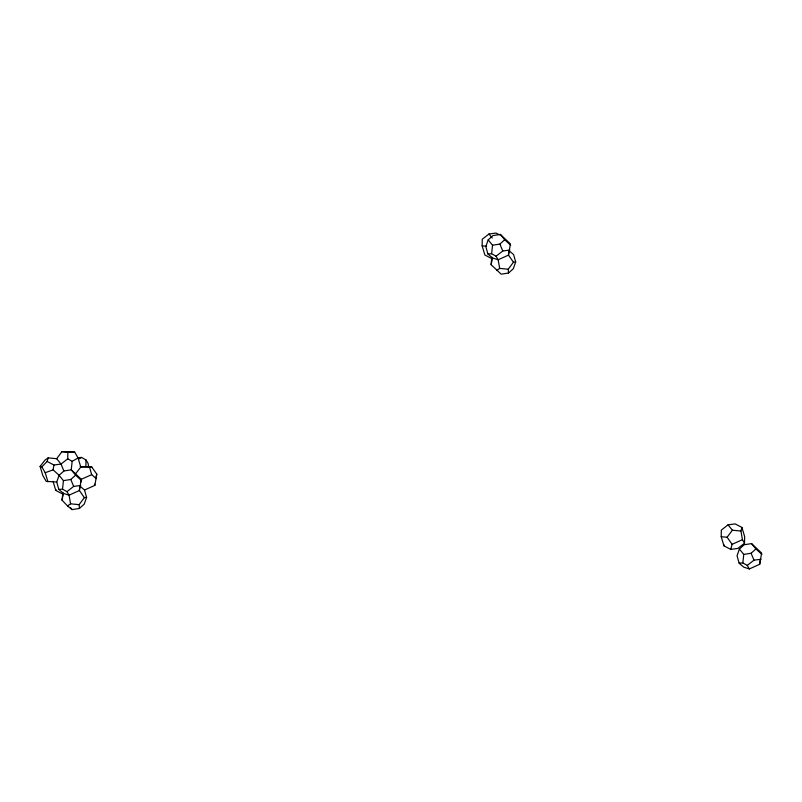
<?xml version="1.0" encoding="UTF-8"?>
<svg xmlns="http://www.w3.org/2000/svg" width="802" height="802" viewBox="0 0 802 802"><rect width="100%" height="100%" fill="white"/><g stroke="black" fill="none" stroke-linecap="round" stroke-linejoin="round"><path stroke-width="1.2" d="M40.1 466.413L41.854 466.874L47.138 461.471L53.934 465.01L61.022 464.057L67.739 458.814L67.839 452.178L61.944 451.676L56.671 458.704L48.14 457.872L45.092 460.007L40.1 466.413L42.817 475.536L46.175 481.35L56.731 482.022L59.087 475.285L63.889 470.985L71.248 469.832L81.313 479.305L79.388 490.533L84.37 497.631L86.596 497.4L84.511 490.022L79.879 486.032L79.388 490.533L69.042 495.185L63.448 493.4L58.807 489.41L56.731 482.022M84.511 490.022L94.857 485.38L96.791 474.152L91.799 467.055L85.904 466.563L86.004 459.927L81.583 457.431L77.864 457.671M515.686 261.983L513.47 262.204L508.488 255.116L508.969 250.605L513.611 254.605L515.686 261.983L513.33 268.72L508.528 273.021L501.17 274.174L491.105 264.7L491.666 258.545L484.869 255.006L482.152 245.883L482.243 239.247L488.969 234.004L496.047 233.061L499.445 234.826M721.219 536.728L721.319 530.092L728.036 524.849L735.113 523.896L741.92 527.435L744.637 536.558L744.537 543.195L737.82 548.438L730.742 549.39L723.935 545.851L721.219 536.728L727.113 537.23L732.106 544.317L730.742 549.39M62.907 492.699L62.005 500.127L67.528 505.962L70.576 503.816L69.042 495.185L66.947 491.656L62.526 489.16L63.438 480.639L59.087 475.285L53.102 469.862L53.934 465.01M61.944 451.676L74.716 452.127L78.065 457.952L72.16 461.31L71.248 469.832L75.599 475.185L81.583 480.609M496.628 270.535L499.676 268.399L498.142 259.758L496.047 256.239L491.626 253.743L492.538 245.222L488.187 239.868L492.989 235.567L500.348 234.415L510.413 243.888L508.488 255.116L498.142 259.758L492.548 257.983L487.907 253.983L485.832 246.605L488.187 239.868M749.359 568.939L747.263 565.42L742.842 562.924L743.755 554.403L739.404 549.049L744.206 544.748L751.564 543.596L761.629 553.069L759.705 564.297L749.359 568.939L743.765 567.164L739.123 563.174L737.048 555.786L739.404 549.049M759.705 564.297L760.196 559.796M62.005 500.127L63.448 493.4M80.591 482.664L81.313 479.305L91.669 474.664L96.3 478.654M491.105 264.7L492.548 257.983M95.969 477.19L96.791 474.152M491.666 258.545L492.007 257.282M47.138 461.471L48.14 457.872M62.566 493.962L55.769 490.423L56.02 489.531M723.935 545.851L724.186 544.949M744.537 543.195L742.452 539.676L740.918 531.034L741.92 527.435M86.596 497.4L84.23 504.147L79.428 508.438L72.07 509.601L67.528 505.962M79.428 508.438L79.107 504.658L84.37 497.631M508.528 273.021L508.207 269.231L513.47 262.204M727.113 537.23L732.386 530.192L740.918 531.034M75.789 473.471L80.781 467.075L91.799 467.055M63.438 480.639L70.797 479.486L75.599 475.185M492.538 245.222L499.897 244.059L504.699 239.758L510.684 245.181M743.755 554.403L751.113 553.25L755.915 548.949L761.9 554.372M66.947 491.656L73.664 486.413L80.751 485.461M496.047 256.239L502.764 250.986L509.851 250.044M747.263 565.42L753.98 560.177L761.068 559.225M78.626 459.105L81.583 457.431M732.106 544.317L742.452 539.676M41.854 466.874L45.203 472.699L53.102 469.862M487.907 253.983L491.626 253.743M58.807 489.41L62.526 489.16M739.123 563.174L742.842 562.924M67.839 452.178L74.716 452.127M80.18 466.604L85.904 466.563M482.152 245.883L486.573 246.254M499.676 268.399L508.207 269.231M70.576 503.816L79.107 504.658M67.739 458.814L72.16 461.31M500.348 234.415L504.699 239.758M751.564 543.596L755.915 548.949M728.036 524.849L732.386 530.192M488.969 234.004L492.227 238.014M56.671 458.704L61.022 464.057L63.889 470.985M70.626 507.816L72.07 509.601M86.004 459.927L88.1 463.446L88.671 466.694M751.113 553.25L753.98 560.177M499.897 244.059L502.764 250.986M70.797 479.486L73.664 486.413M78.065 457.952L80.781 467.075M53.052 481.31L55.769 490.423M45.203 472.699L47.93 481.822M89.583 467.285L91.669 474.664M94.596 484.077L94.857 485.38"/></g></svg>
